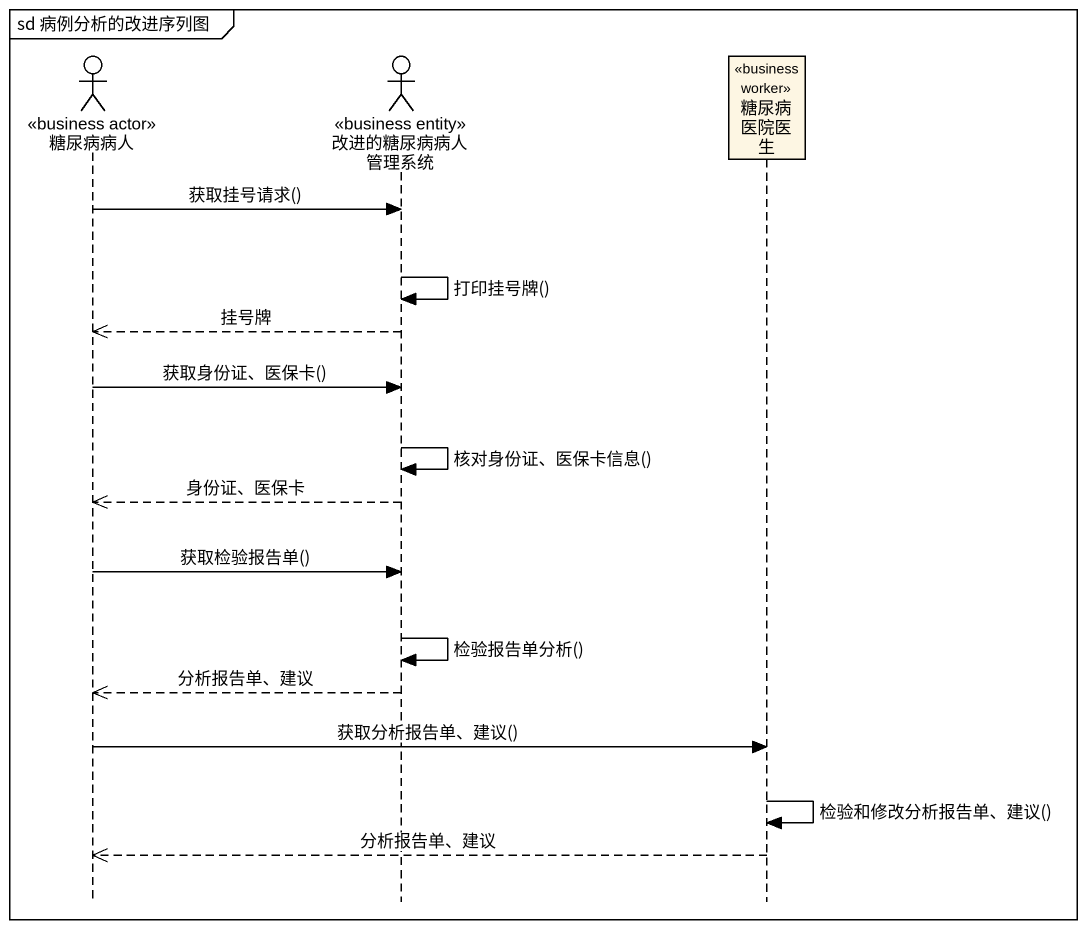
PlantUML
@startuml
mainframe sd 病例分析的改进序列图
hide footbox
actor 糖尿病病人 <<business actor>>
actor 改进的糖尿病病人管理系统 <<business entity>>
participant 糖尿病医院医生 <<business worker>>

糖尿病病人 -> 改进的糖尿病病人管理系统 : 获取挂号请求()
改进的糖尿病病人管理系统 -> 改进的糖尿病病人管理系统 : 打印挂号牌()
改进的糖尿病病人管理系统 -->> 糖尿病病人 : 挂号牌
糖尿病病人 -> 改进的糖尿病病人管理系统 : 获取身份证、医保卡()
改进的糖尿病病人管理系统 -> 改进的糖尿病病人管理系统 : 核对身份证、医保卡信息()
改进的糖尿病病人管理系统 -->> 糖尿病病人 : 身份证、医保卡
糖尿病病人 -> 改进的糖尿病病人管理系统 : 获取检验报告单()
改进的糖尿病病人管理系统 -> 改进的糖尿病病人管理系统 : 检验报告单分析()
改进的糖尿病病人管理系统 -->> 糖尿病病人 : 分析报告单、建议
糖尿病病人 -> 糖尿病医院医生 : 获取分析报告单、建议()
糖尿病医院医生 -> 糖尿病医院医生 : 检验和修改分析报告单、建议()
糖尿病医院医生 -->> 糖尿病病人 : 分析报告单、建议
@enduml
